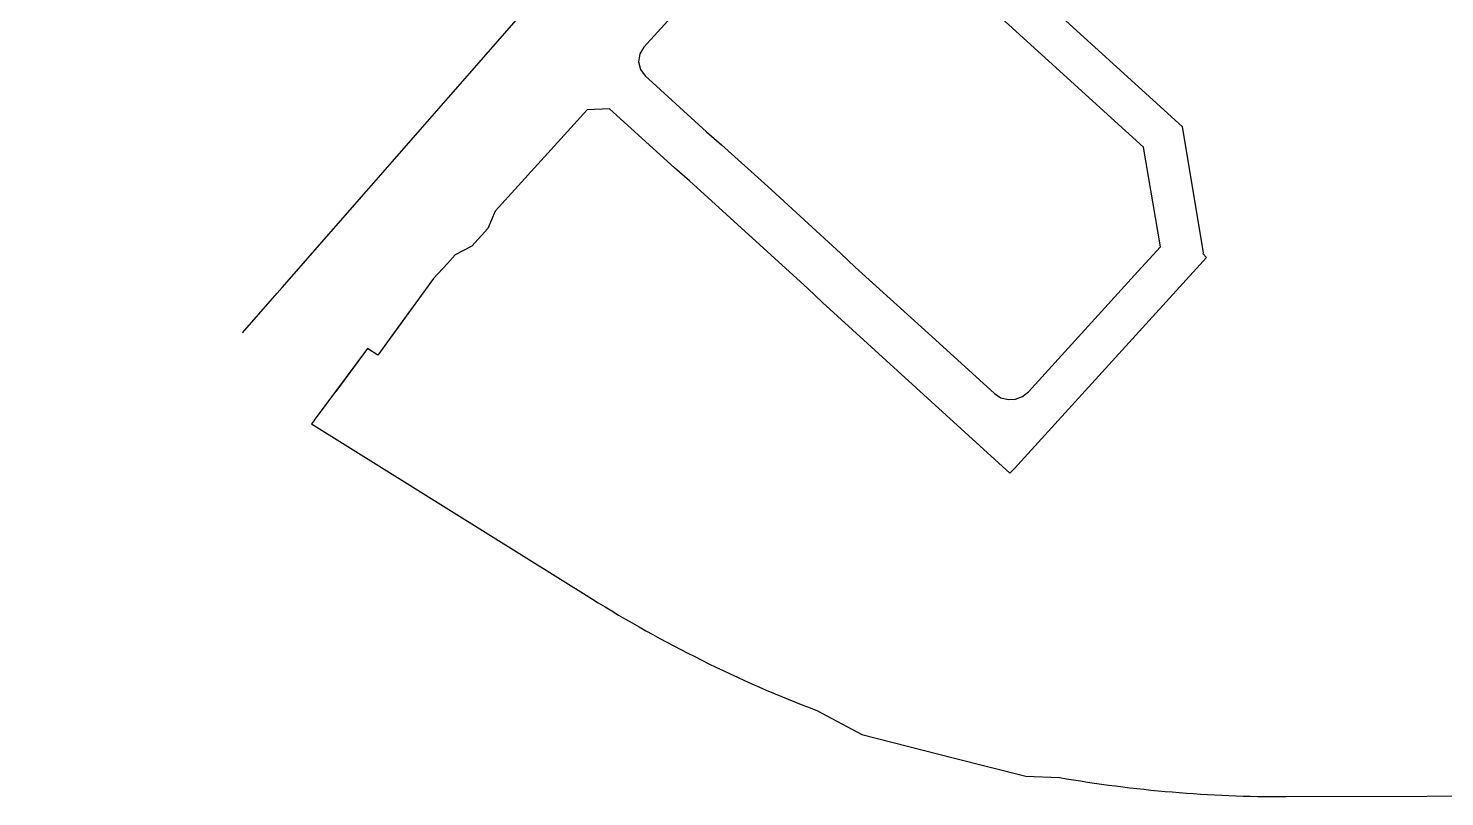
# Model space of a CAD drawing. Header units: millimetres. Extents: x 25846 to 27323, y 29074 to 29862.
# Drawn here: x 26190 to 26722, y 29074 to 29363 of the extents above; entities that cross this region are included whole.
import ezdxf

# ---------------------------------------------------------------- set-up
doc = ezdxf.new("R2010")
doc.units = ezdxf.units.MM
doc.layers.add('SS ROADWIDL', color=7, linetype='Continuous')

# ---------------------------------------------------------------- blocks, each defined once
blk = doc.blocks.new('A$Ca65eef7b')
at = {"layer": 'SS ROADWIDL', "color": 13}
for points in [[(26270.44, 29248.5), (26283.46, 29263.35), (26285.37, 29265.53), (26379.43, 29372.86), (26384.41, 29378.55), (26383.89, 29387.06), (26377.86, 29392.44), (26373.13, 29396.09), (26368.12, 29399.32), (26362.77, 29401.95), (26357.11, 29403.83), (26318.42, 29414.43), (26308.4, 29417.17), (26236.87, 29436.75), (26207.52, 29445.06), (26198.77, 29447.57), (26064.21, 29484.18)], [(26557.58, 29385.56), (26623.17, 29325.9), (26631.13, 29278.42), (26630.93, 29278.28), (26632.3, 29276.77), (26560.22, 29197.56), (26558.56, 29195.74), (26488.15, 29259.85), (26482.61, 29265.14), (26438.28, 29305.45), (26432.59, 29310.36), (26408.26, 29332.55), (26399.8, 29332.16), (26365.24, 29294.17), (26362.58, 29287.67), (26356.52, 29281.02), (26350.31, 29277.75), (26347.38, 29274.53), (26342.17, 29268.8), (26321.19, 29240.11), (26317.39, 29242.54), (26305.41, 29226.47)], [(26483.05, 29423.71), (26421.14, 29355.68), (26419.6, 29353.13), (26419.15, 29350.17), (26419.87, 29347.27), (26421.65, 29344.87), (26444.59, 29323.93), (26450.27, 29319.03), (26467.61, 29303.37), (26494.94, 29278.39), (26500.49, 29273.09), (26530.57, 29245.86), (26552.76, 29225.67), (26555.11, 29224.13), (26557.82, 29223.39), (26560.63, 29223.52), (26563.27, 29224.52), (26565.46, 29226.28), (26606.56, 29271.42), (26615.01, 29280.72), (26608.74, 29318.13), (26601.95, 29324.31), (26538.81, 29381.69)]]:
    blk.add_lwpolyline(points, dxfattribs=at)

msp = doc.modelspace()

# ---------------------------------------------------------------- linework, layer by layer
at = {"layer": 'SS ROADWIDL', "color": 13}
msp.add_lwpolyline([(26333.03, 29256.31), (26321.19, 29240.11), (26317.39, 29242.54), (26297.33, 29215.63), (26297.27, 29215.55), (26296.34, 29214.3), (26401.49, 29148.72)], dxfattribs=at)
msp.add_lwpolyline([(26401.49, 29148.72, 0.048276), (26486.25, 29106.61), (26502.94, 29097.67), (26537.17, 29089.02), (26564.48, 29082.12), (26577.11, 29081.6, 0.043463), (26662.1, 29074.41), (26874.1, 29075), (26898.84, 29076.2), (26902.27, 29078.37), (26905.23, 29081.58), (26907.14, 29084.63), (26908.95, 29090.37), (26908.84, 29139.01), (26908.83, 29158.25), (26908.83, 29159.02)], format="xyb", dxfattribs=at)

# ---------------------------------------------------------------- block references
at = {"layer": 'SS ROADWIDL'}
msp.add_blockref('A$Ca65eef7b', (0, 0), dxfattribs=at)

doc.saveas('drawing.dxf')
